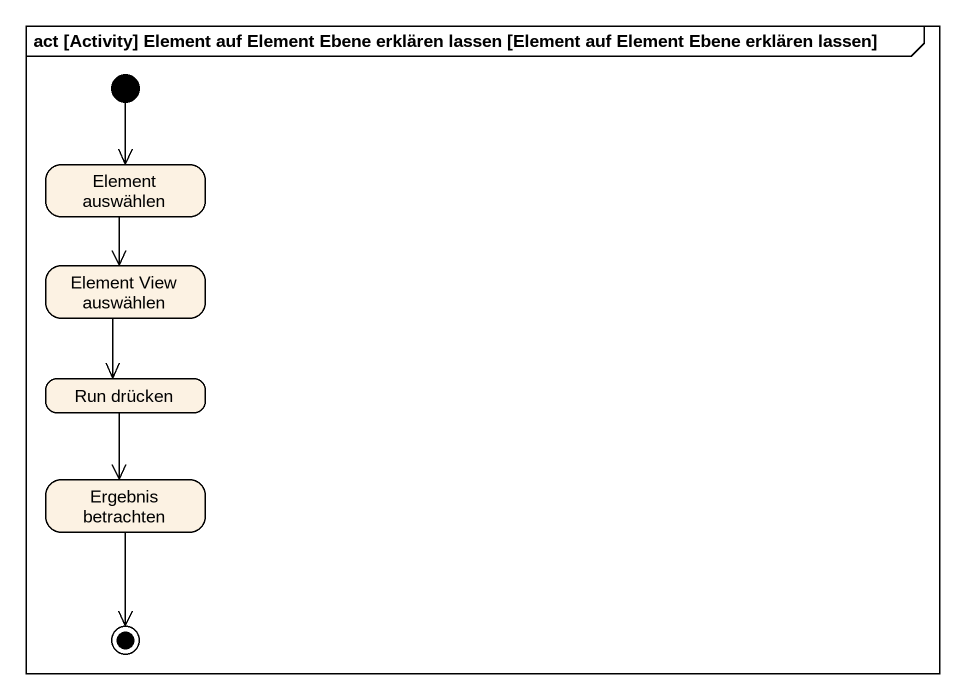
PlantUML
@startuml
mainframe act [Activity] Element auf Element Ebene erklären lassen [Element auf Element Ebene erklären lassen]
hide empty description
state "Element auswählen" as Element_auswählen
state "Element View auswählen" as Element_View_auswählen
state "Run drücken" as Run_drücken
state "Ergebnis betrachten" as Ergebnis_betrachten
[*] --> Element_auswählen
Element_auswählen --> Element_View_auswählen
Element_View_auswählen --> Run_drücken
Run_drücken --> Ergebnis_betrachten
Ergebnis_betrachten --> [*]
@enduml
